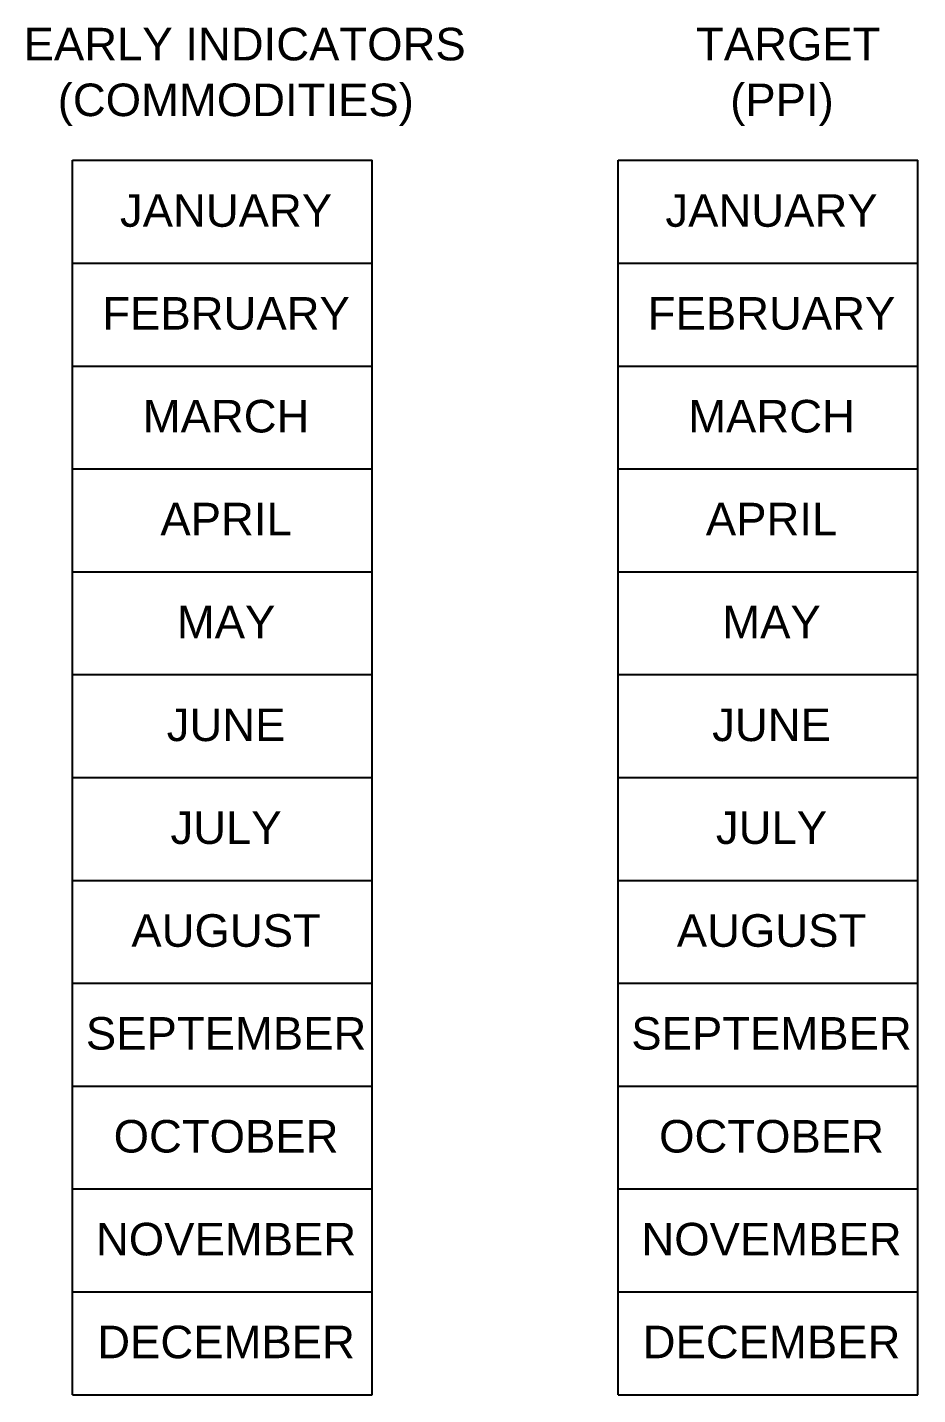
# Model space of a CAD drawing. Header units: millimetres. Extents: x 132530 to 133404, y 33424 to 34046.
# Drawn here: x 132601.1 to 132737, y 33837.4 to 34046.1 of the extents above; entities that cross this region are included whole.
import ezdxf

# ---------------------------------------------------------------- set-up
doc = ezdxf.new("R2010")
doc.units = ezdxf.units.MM

msp = doc.modelspace()

# ---------------------------------------------------------------- linework, layer by layer
at = {"color": 7}
for p, q in [((132608.04, 33837.36), (132608.04, 34025.79)), ((132608.04, 34025.79), (132653.78, 34025.79)), ((132653.78, 33837.36), (132653.78, 34025.79)), ((132691.32, 33837.36), (132691.32, 34025.79)), ((132691.32, 34025.79), (132737.05, 34025.79)), ((132737.05, 33837.36), (132737.05, 34025.79)), ((132608.04, 34010.09), (132653.78, 34010.09)), ((132691.32, 34010.09), (132737.05, 34010.09)), ((132608.04, 33994.38), (132653.78, 33994.38)), ((132691.32, 33994.38), (132737.05, 33994.38)), ((132608.04, 33978.68), (132653.78, 33978.68)), ((132691.32, 33978.68), (132737.05, 33978.68)), ((132608.04, 33962.98), (132653.78, 33962.98)), ((132691.32, 33962.98), (132737.05, 33962.98)), ((132608.04, 33947.28), (132653.78, 33947.28)), ((132691.32, 33947.28), (132737.05, 33947.28)), ((132608.04, 33931.58), (132653.78, 33931.58)), ((132691.32, 33931.58), (132737.05, 33931.58)), ((132608.04, 33915.87), (132653.78, 33915.87)), ((132691.32, 33915.87), (132737.05, 33915.87)), ((132608.04, 33900.17), (132653.78, 33900.17)), ((132691.32, 33900.17), (132737.05, 33900.17)), ((132608.04, 33884.47), (132653.78, 33884.47)), ((132691.32, 33884.47), (132737.05, 33884.47)), ((132608.04, 33868.77), (132653.78, 33868.77)), ((132691.32, 33868.77), (132737.05, 33868.77)), ((132608.04, 33853.06), (132653.78, 33853.06)), ((132608.04, 33853.06), (132653.78, 33853.06)), ((132691.32, 33853.06), (132737.05, 33853.06)), ((132691.32, 33853.06), (132737.05, 33853.06)), ((132608.04, 33837.36), (132653.78, 33837.36)), ((132691.32, 33837.36), (132737.05, 33837.36))]:
    msp.add_line(p, q, dxfattribs=at)

# ---------------------------------------------------------------- texts
at = {"color": 7, "char_height": 4.969, "width": 93.6011}
for s, insert, attachment_point in [('{\\fSwis721 Lt BT|b0|i0|c0|p34;EARLY INDICATORS}', (132600.56, 34046.01), 1), ('{\\fSwis721 Lt BT|b0|i0|c0|p34;TARGET}', (132703.22, 34046.01), 1), ('{\\fSwis721 Lt BT|b0|i0|c0|p34;(COMMODITIES)}', (132605.77, 34037.5), 1), ('{\\fSwis721 Lt BT|b0|i0|c0|p34;(PPI)}', (132708.43, 34037.5), 1), ('{\\fSwis721 Lt BT|b0|i0|c0|p34;JANUARY}', (132631.47, 34020.61), 2), ('{\\fSwis721 Lt BT|b0|i0|c0|p34;JANUARY}', (132714.74, 34020.61), 2), ('{\\fSwis721 Lt BT|b0|i0|c0|p34;FEBRUARY}', (132631.47, 34004.91), 2), ('{\\fSwis721 Lt BT|b0|i0|c0|p34;FEBRUARY}', (132714.74, 34004.91), 2), ('{\\fSwis721 Lt BT|b0|i0|c0|p34;MARCH}', (132631.47, 33989.21), 2), ('{\\fSwis721 Lt BT|b0|i0|c0|p34;MARCH}', (132714.74, 33989.21), 2), ('{\\fSwis721 Lt BT|b0|i0|c0|p34;APRIL}', (132631.47, 33973.51), 2), ('{\\fSwis721 Lt BT|b0|i0|c0|p34;APRIL}', (132714.74, 33973.51), 2), ('{\\fSwis721 Lt BT|b0|i0|c0|p34;MAY}', (132631.47, 33957.8), 2), ('{\\fSwis721 Lt BT|b0|i0|c0|p34;MAY}', (132714.74, 33957.8), 2), ('{\\fSwis721 Lt BT|b0|i0|c0|p34;JUNE}', (132631.47, 33942.1), 2), ('{\\fSwis721 Lt BT|b0|i0|c0|p34;JUNE}', (132714.74, 33942.1), 2), ('{\\fSwis721 Lt BT|b0|i0|c0|p34;JULY}', (132631.47, 33926.4), 2), ('{\\fSwis721 Lt BT|b0|i0|c0|p34;JULY}', (132714.74, 33926.4), 2), ('{\\fSwis721 Lt BT|b0|i0|c0|p34;AUGUST}', (132631.47, 33910.7), 2), ('{\\fSwis721 Lt BT|b0|i0|c0|p34;AUGUST}', (132714.74, 33910.7), 2), ('{\\fSwis721 Lt BT|b0|i0|c0|p34;SEPTEMBER}', (132631.47, 33895), 2), ('{\\fSwis721 Lt BT|b0|i0|c0|p34;SEPTEMBER}', (132714.74, 33895), 2), ('{\\fSwis721 Lt BT|b0|i0|c0|p34;OCTOBER}', (132631.47, 33879.29), 2), ('{\\fSwis721 Lt BT|b0|i0|c0|p34;OCTOBER}', (132714.74, 33879.29), 2), ('{\\fSwis721 Lt BT|b0|i0|c0|p34;NOVEMBER}', (132631.47, 33863.59), 2), ('{\\fSwis721 Lt BT|b0|i0|c0|p34;NOVEMBER}', (132714.74, 33863.59), 2), ('{\\fSwis721 Lt BT|b0|i0|c0|p34;DECEMBER}', (132631.47, 33847.89), 2), ('{\\fSwis721 Lt BT|b0|i0|c0|p34;DECEMBER}', (132714.74, 33847.89), 2)]:
    msp.add_mtext(s, dxfattribs=dict(at, insert=insert, attachment_point=attachment_point))

doc.saveas('drawing.dxf')
